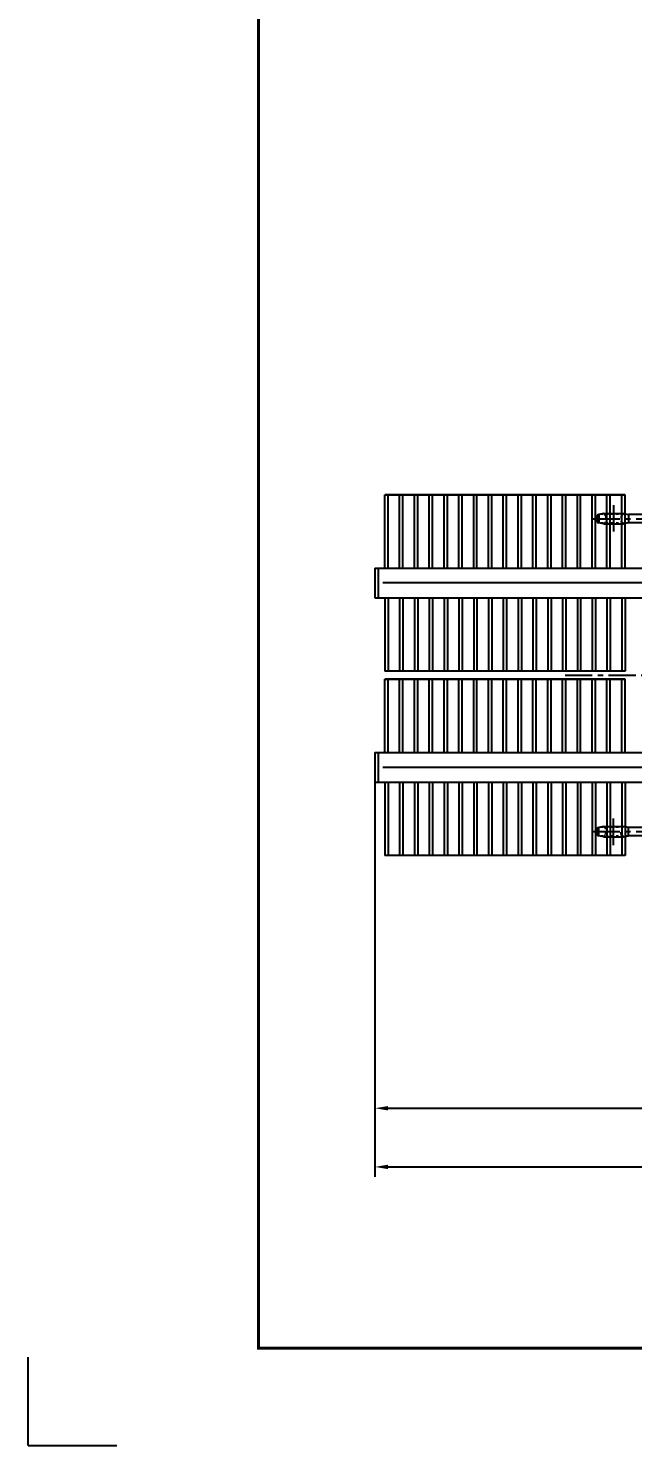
# Model space of a CAD drawing. Header units: millimetres. Extents: x 198976 to 421125, y -418833 to -203687.
# Drawn here: x 216176 to 218013, y -211679 to -207377 of the extents above; entities that cross this region are included whole.
import ezdxf

# ---------------------------------------------------------------- set-up
doc = ezdxf.new("R2010")
doc.units = ezdxf.units.MM
doc.header["$LTSCALE"] = 13
for name, pattern in [('ACAD_ISO03W100', [1.18, 0.47, -0.71]), ('CENTER', [50.8, 31.75, -6.35, 6.35, -6.35]), ('CENTERX2', [101.6, 63.5, -12.7, 12.7, -12.7])]:
    doc.linetypes.add(name, pattern=pattern)
doc.layers.get('0').update_dxf_attribs({"color": 1, "linetype": 'CENTER'})
doc.layers.add('1', color=4, linetype='Continuous')
doc.layers.add('paper', color=254, linetype='Continuous', plot=False)
doc.layers.add('标注、文本', color=3, linetype='Continuous', lineweight=25)
doc.styles.get("Standard").update_dxf_attribs({"font": 'gbenor.shx', "bigfont": 'gbcbig.shx'})
doc.dimstyles.new('1-15', dxfattribs={"dimscale": 20, "dimtxt": 3.5, "dimasz": 2, "dimexe": 1.5, "dimexo": 0.5, "dimgap": 0.5, "dimtad": 1, "dimtoh": 1, "dimdec": 1, "dimdsep": 46, "dimtxsty": 'Standard', "dimcen": 2.5, "dimclrd": 3, "dimclre": 3, "dimclrt": 3, "dimadec": 0, "dimazin": 2, "dimtfac": 1, "dimtdec": 1, "dimtmove": 0, "dimatfit": 2, "dimfxl": 1, "dimarcsym": 0})

# ---------------------------------------------------------------- blocks, each defined once
blk = doc.blocks.new('*D824')
at = {"layer": 'Defpoints', "color": 0, "transparency": 16777216}
for p in [(217229.5, -209620.2), (219065.5, -209605.2), (219065.5, -210655)]:
    blk.add_point(p, dxfattribs=at)
at = {"layer": '标注、文本', "color": 3, "lineweight": -2, "transparency": 16777216}
for p, q in [((217229.5, -209630.2), (217229.5, -210685)), ((219065.5, -209615.2), (219065.5, -210685)), ((217269.5, -210655), (219025.5, -210655))]:
    blk.add_line(p, q, dxfattribs=at)
at = {"layer": '标注、文本', "color": 3, "transparency": 16777216}
for points in [[(217269.5, -210648.3), (217269.5, -210661.7), (217229.5, -210655)], [(219025.5, -210648.3), (219025.5, -210661.7), (219065.5, -210655)]]:
    blk.add_solid(points, dxfattribs=at)
at = {"layer": '标注、文本', "color": 3, "transparency": 16777216, "insert": (218147.5, -210610), "char_height": 70, "attachment_point": 5}
blk.add_mtext('1836', dxfattribs=at)
blk = doc.blocks.new('*D825')
at = {"layer": 'Defpoints', "color": 0, "transparency": 16777216}
for p in [(217229.5, -209620.2), (220351.5, -209620.2), (220351.5, -210833.2)]:
    blk.add_point(p, dxfattribs=at)
at = {"layer": '标注、文本', "color": 3, "lineweight": -2, "transparency": 16777216}
for p, q in [((217229.5, -209630.2), (217229.5, -210863.2)), ((220351.5, -209630.2), (220351.5, -210863.2)), ((217269.5, -210833.2), (220311.5, -210833.2))]:
    blk.add_line(p, q, dxfattribs=at)
at = {"layer": '标注、文本', "color": 3, "transparency": 16777216}
for points in [[(217269.5, -210826.5), (217269.5, -210839.8), (217229.5, -210833.2)], [(220311.5, -210826.5), (220311.5, -210839.8), (220351.5, -210833.2)]]:
    blk.add_solid(points, dxfattribs=at)
at = {"layer": '标注、文本', "color": 3, "transparency": 16777216, "insert": (218790.5, -210788.2), "char_height": 70, "attachment_point": 5}
blk.add_mtext('3122', dxfattribs=at)

msp = doc.modelspace()

# ---------------------------------------------------------------- linework, layer by layer
at = {"ltscale": 2}
for p, q in [((218079.49, -209060.23), (217229.51, -209060.23)), ((218079.49, -209620.23), (217229.51, -209620.23))]:
    msp.add_line(p, q, dxfattribs=at)
at = {"layer": '1', "ltscale": 8}
for p, q in [((217259.51, -208792.73), (217979.51, -208792.73)), ((217989.51, -208792.73), (217259.51, -208792.73)), ((217259.51, -208792.73), (217989.51, -208792.73)), ((217259.51, -209015.23), (217259.51, -208792.73)), ((217269.51, -209015.23), (217269.51, -208792.73)), ((217304.51, -209015.23), (217304.51, -208792.73)), ((217314.51, -209015.23), (217314.51, -208792.73)), ((217349.51, -209015.23), (217349.51, -208792.73)), ((217359.51, -209015.23), (217359.51, -208792.73)), ((217394.51, -209015.23), (217394.51, -208792.73)), ((217404.51, -209015.23), (217404.51, -208792.73)), ((217439.51, -209015.23), (217439.51, -208792.73)), ((217449.51, -209015.23), (217449.51, -208792.73)), ((217484.51, -209015.23), (217484.51, -208792.73)), ((217494.51, -209015.23), (217494.51, -208792.73)), ((217529.51, -209015.23), (217529.51, -208792.73)), ((217539.51, -209015.23), (217539.51, -208792.73)), ((217574.51, -209015.23), (217574.51, -208792.73)), ((217584.51, -209015.23), (217584.51, -208792.73)), ((217619.51, -209015.23), (217619.51, -208792.73)), ((217629.51, -209015.23), (217629.51, -208792.73)), ((217664.51, -209015.23), (217664.51, -208792.73)), ((217674.51, -209015.23), (217674.51, -208792.73)), ((217709.51, -209015.23), (217709.51, -208792.73)), ((217719.51, -209015.23), (217719.51, -208792.73)), ((217754.51, -209015.23), (217754.51, -208792.73)), ((217764.51, -209015.23), (217764.51, -208792.73)), ((217799.51, -209015.23), (217799.51, -208792.73)), ((217809.51, -209015.23), (217809.51, -208792.73)), ((217844.51, -209015.23), (217844.51, -208792.73)), ((217854.51, -209015.23), (217854.51, -208792.73)), ((217889.51, -209015.23), (217889.51, -208792.73)), ((217899.51, -209015.23), (217899.51, -208792.73)), ((217934.51, -209015.23), (217934.51, -208792.73)), ((217944.51, -209015.23), (217944.51, -208792.73)), ((217979.51, -209015.23), (217979.51, -208792.73)), ((217989.51, -209015.23), (217989.51, -208792.73)), ((217229.51, -209015.23), (218079.49, -209015.23)), ((217229.51, -209105.23), (218079.49, -209105.23)), ((217259.51, -209105.23), (217259.51, -209327.73)), ((217269.51, -209105.23), (217269.51, -209327.73)), ((217304.51, -209105.23), (217304.51, -209327.73)), ((217314.51, -209105.23), (217314.51, -209327.73)), ((217349.51, -209105.23), (217349.51, -209327.73)), ((217359.51, -209105.23), (217359.51, -209327.73)), ((217394.51, -209105.23), (217394.51, -209327.73)), ((217404.51, -209105.23), (217404.51, -209327.73)), ((217439.51, -209105.23), (217439.51, -209327.73)), ((217449.51, -209105.23), (217449.51, -209327.73)), ((217484.51, -209105.23), (217484.51, -209327.73)), ((217494.51, -209105.23), (217494.51, -209327.73)), ((217529.51, -209105.23), (217529.51, -209327.73)), ((217539.51, -209105.23), (217539.51, -209327.73)), ((217574.51, -209105.23), (217574.51, -209327.73)), ((217584.51, -209105.23), (217584.51, -209327.73)), ((217619.51, -209105.23), (217619.51, -209327.73)), ((217629.51, -209105.23), (217629.51, -209327.73)), ((217664.51, -209105.23), (217664.51, -209327.73)), ((217674.51, -209105.23), (217674.51, -209327.73)), ((217709.51, -209105.23), (217709.51, -209327.73)), ((217719.51, -209105.23), (217719.51, -209327.73)), ((217754.51, -209105.23), (217754.51, -209327.73)), ((217764.51, -209105.23), (217764.51, -209327.73)), ((217799.51, -209105.23), (217799.51, -209327.73)), ((217809.51, -209105.23), (217809.51, -209327.73)), ((217844.51, -209105.23), (217844.51, -209327.73)), ((217854.51, -209105.23), (217854.51, -209327.73)), ((217889.51, -209105.23), (217889.51, -209327.73)), ((217899.51, -209105.23), (217899.51, -209327.73)), ((217934.51, -209105.23), (217934.51, -209327.73)), ((217944.51, -209105.23), (217944.51, -209327.73)), ((217979.51, -209105.23), (217979.51, -209327.73)), ((217989.51, -209105.23), (217989.51, -209327.73)), ((217989.51, -209327.73), (217259.51, -209327.73)), ((217259.51, -209352.73), (217979.51, -209352.73)), ((217989.51, -209352.73), (217259.51, -209352.73)), ((217259.51, -209352.73), (217989.51, -209352.73)), ((217259.51, -209575.23), (217259.51, -209352.73)), ((217269.51, -209575.23), (217269.51, -209352.73)), ((217304.51, -209575.23), (217304.51, -209352.73)), ((217314.51, -209575.23), (217314.51, -209352.73)), ((217349.51, -209575.23), (217349.51, -209352.73)), ((217359.51, -209575.23), (217359.51, -209352.73)), ((217394.51, -209575.23), (217394.51, -209352.73)), ((217404.51, -209575.23), (217404.51, -209352.73)), ((217439.51, -209575.23), (217439.51, -209352.73)), ((217449.51, -209575.23), (217449.51, -209352.73)), ((217484.51, -209575.23), (217484.51, -209352.73)), ((217494.51, -209575.23), (217494.51, -209352.73)), ((217529.51, -209575.23), (217529.51, -209352.73)), ((217539.51, -209575.23), (217539.51, -209352.73)), ((217574.51, -209575.23), (217574.51, -209352.73)), ((217584.51, -209575.23), (217584.51, -209352.73)), ((217619.51, -209575.23), (217619.51, -209352.73)), ((217629.51, -209575.23), (217629.51, -209352.73)), ((217664.51, -209575.23), (217664.51, -209352.73)), ((217674.51, -209575.23), (217674.51, -209352.73)), ((217709.51, -209575.23), (217709.51, -209352.73)), ((217719.51, -209575.23), (217719.51, -209352.73)), ((217754.51, -209575.23), (217754.51, -209352.73)), ((217764.51, -209575.23), (217764.51, -209352.73)), ((217799.51, -209575.23), (217799.51, -209352.73)), ((217809.51, -209575.23), (217809.51, -209352.73)), ((217844.51, -209575.23), (217844.51, -209352.73)), ((217854.51, -209575.23), (217854.51, -209352.73)), ((217889.51, -209575.23), (217889.51, -209352.73)), ((217899.51, -209575.23), (217899.51, -209352.73)), ((217934.51, -209575.23), (217934.51, -209352.73)), ((217944.51, -209575.23), (217944.51, -209352.73)), ((217979.51, -209575.23), (217979.51, -209352.73)), ((217989.51, -209575.23), (217989.51, -209352.73)), ((217229.51, -209575.23), (218079.49, -209575.23)), ((217229.51, -209665.23), (218079.49, -209665.23)), ((217259.51, -209665.23), (217259.51, -209887.73)), ((217269.51, -209665.23), (217269.51, -209887.73)), ((217304.51, -209665.23), (217304.51, -209887.73)), ((217314.51, -209665.23), (217314.51, -209887.73)), ((217349.51, -209665.23), (217349.51, -209887.73)), ((217359.51, -209665.23), (217359.51, -209887.73)), ((217394.51, -209665.23), (217394.51, -209887.73)), ((217404.51, -209665.23), (217404.51, -209887.73)), ((217439.51, -209665.23), (217439.51, -209887.73)), ((217449.51, -209665.23), (217449.51, -209887.73)), ((217484.51, -209665.23), (217484.51, -209887.73)), ((217494.51, -209665.23), (217494.51, -209887.73)), ((217529.51, -209665.23), (217529.51, -209887.73)), ((217539.51, -209665.23), (217539.51, -209887.73)), ((217574.51, -209665.23), (217574.51, -209887.73)), ((217584.51, -209665.23), (217584.51, -209887.73)), ((217619.51, -209665.23), (217619.51, -209887.73)), ((217629.51, -209665.23), (217629.51, -209887.73)), ((217664.51, -209665.23), (217664.51, -209887.73)), ((217674.51, -209665.23), (217674.51, -209887.73)), ((217709.51, -209665.23), (217709.51, -209887.73)), ((217719.51, -209665.23), (217719.51, -209887.73)), ((217754.51, -209665.23), (217754.51, -209887.73)), ((217764.51, -209665.23), (217764.51, -209887.73)), ((217799.51, -209665.23), (217799.51, -209887.73)), ((217809.51, -209665.23), (217809.51, -209887.73)), ((217844.51, -209665.23), (217844.51, -209887.73)), ((217854.51, -209665.23), (217854.51, -209887.73)), ((217889.51, -209665.23), (217889.51, -209887.73)), ((217899.51, -209665.23), (217899.51, -209887.73)), ((217934.51, -209665.23), (217934.51, -209887.73)), ((217944.51, -209665.23), (217944.51, -209887.73)), ((217979.51, -209665.23), (217979.51, -209887.73)), ((217989.51, -209665.23), (217989.51, -209887.73)), ((217989.51, -209887.73), (217259.51, -209887.73))]:
    msp.add_line(p, q, dxfattribs=at)
at = {"layer": '1', "color": 1, "linetype": 'CENTERX2', "lineweight": -3, "ltscale": 0.1}
for p, q in [((217954.5, -208823.89), (217954.5, -208904.58)), ((217890.88, -208865.23), (218079.49, -208865.23)), ((217807.27, -209340.23), (220523.71, -209340.23)), ((217954.5, -209856.56), (217954.5, -209775.87)), ((217890.88, -209815.23), (218079.49, -209815.23))]:
    msp.add_line(p, q, dxfattribs=at)
at = {"layer": '1', "ltscale": 4}
for p, q in [((217229.51, -209015.23), (217229.51, -209105.23)), ((217239.51, -209015.23), (217239.51, -209105.23)), ((217229.51, -209575.23), (217229.51, -209665.23)), ((217239.51, -209575.23), (217239.51, -209665.23))]:
    msp.add_line(p, q, dxfattribs=at)
at = {"layer": '1', "const_width": 9.42}
msp.add_lwpolyline([(216876.05, -211383.37), (227209.49, -211383.37), (227209.49, -203956.21), (216876.05, -203956.21), (216876.05, -211383.37)], dxfattribs=at)
at = {"layer": 'paper'}
for q in [(216176.39, -211410.28), (216445.49, -211679.38)]:
    msp.add_line((216176.39, -211679.38), q, dxfattribs=at)
at = {"layer": '标注、文本'}
for p, q in [((217904.51, -208857.73), (217904.51, -208872.73)), ((217924.75, -208849.73), (217909.75, -208852.73)), ((217909.75, -208852.73), (217909.75, -208877.73)), ((217924.75, -208849.73), (217984.75, -208849.73)), ((217984.75, -208849.73), (217999.75, -208852.73)), ((218074.49, -208852.73), (217999.75, -208852.73)), ((217999.75, -208852.73), (217999.75, -208877.73)), ((217924.75, -208880.73), (217909.75, -208877.73)), ((217924.75, -208880.73), (217984.75, -208880.73)), ((217999.75, -208877.73), (217984.75, -208880.73)), ((218074.49, -208877.73), (217999.75, -208877.73)), ((217924.75, -209799.73), (217909.75, -209802.73)), ((217909.75, -209827.73), (217909.75, -209802.73)), ((217924.75, -209799.73), (217984.75, -209799.73)), ((217999.75, -209802.73), (217984.75, -209799.73)), ((218074.49, -209802.73), (217999.75, -209802.73)), ((217999.75, -209827.73), (217999.75, -209802.73)), ((217904.51, -209822.73), (217904.51, -209807.73)), ((217924.75, -209830.73), (217909.75, -209827.73)), ((217924.75, -209830.73), (217984.75, -209830.73)), ((217984.75, -209830.73), (217999.75, -209827.73)), ((218074.49, -209827.73), (217999.75, -209827.73))]:
    msp.add_line(p, q, dxfattribs=at)
at = {"layer": '标注、文本', "color": 2, "linetype": 'ACAD_ISO03W100', "lineweight": 18}
for p, q in [((217999.75, -208852.73), (217909.51, -208852.73)), ((217929.75, -208857.73), (217929.75, -208872.73)), ((217932.75, -208857.73), (217932.75, -208872.73)), ((217976.75, -208857.73), (217976.75, -208872.73)), ((217979.75, -208857.73), (217979.75, -208872.73)), ((217999.75, -208877.73), (217909.51, -208877.73)), ((217999.75, -209802.73), (217909.51, -209802.73)), ((217999.75, -209827.73), (217909.51, -209827.73)), ((217929.75, -209822.73), (217929.75, -209807.73)), ((217932.75, -209822.73), (217932.75, -209807.73)), ((217976.75, -209822.73), (217976.75, -209807.73)), ((217979.75, -209822.73), (217979.75, -209807.73))]:
    msp.add_line(p, q, dxfattribs=at)
at = {"layer": '标注、文本'}
for centre, start, end in [((217909.51, -208857.73), 90, 180), ((217909.51, -208872.73), 180, 270), ((217909.51, -209807.73), 90, 180), ((217909.51, -209822.73), 180, 270)]:
    msp.add_arc(centre, 5, start, end, dxfattribs=at)
at = {"layer": '标注、文本', "color": 2, "linetype": 'ACAD_ISO03W100', "lineweight": 18}
for centre, radius, start, end in [((217924.75, -208857.73), 8, 0, 90), ((217924.75, -208857.73), 5, 0, 90), ((217984.75, -208857.73), 8, 90, 180), ((217984.75, -208857.73), 5, 90, 180), ((217924.75, -208872.73), 5, 270, 0), ((217924.75, -208872.73), 8, 270, 0), ((217984.75, -208872.73), 8, 180, 270), ((217984.75, -208872.73), 5, 180, 270), ((217924.75, -209807.73), 8, 0, 90), ((217924.75, -209807.73), 5, 0, 90), ((217984.75, -209807.73), 8, 90, 180), ((217984.75, -209807.73), 5, 90, 180), ((217924.75, -209822.73), 5, 270, 0), ((217924.75, -209822.73), 8, 270, 0), ((217984.75, -209822.73), 8, 180, 270), ((217984.75, -209822.73), 5, 180, 270)]:
    msp.add_arc(centre, radius, start, end, dxfattribs=at)

# ---------------------------------------------------------------- dimensions: what is measured, and where the dimension line sits
at = {"layer": '标注、文本'}
for base, p2, picture, middle in [((219065.49, -210655.01), (219065.49, -209605.23), '*D824', (218147.5, -210610.01)), ((220351.49, -210833.17), (220351.49, -209620.23), '*D825', (218790.5, -210788.17))]:
    dim = msp.add_linear_dim(base=base, p1=(217229.51, -209620.23), p2=p2, dimstyle='1-15', dxfattribs=at)
    dim.commit()
    dim.dimension.update_dxf_attribs({"geometry": picture, "text_midpoint": middle})

doc.saveas('drawing.dxf')
